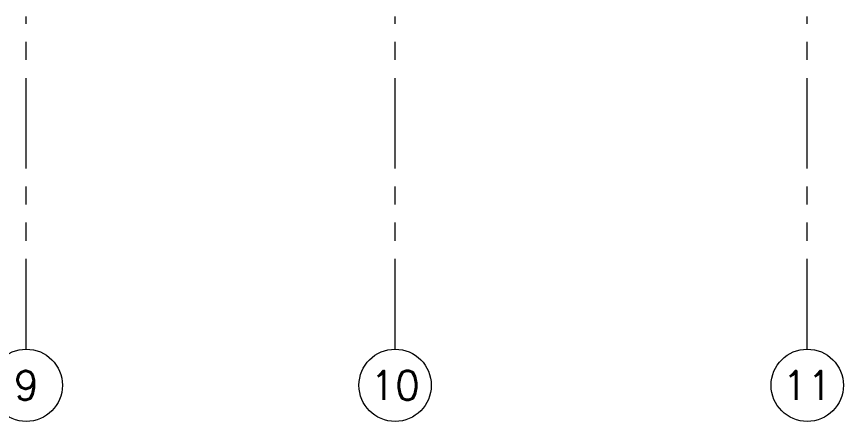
# Model space of a CAD drawing. Header units: millimetres. Extents: x -3 to 53, y -110 to 39.
# Drawn here: x 17.51 to 23.23, y -58.33 to -55.53 of the extents above; entities that cross this region are included whole.
import ezdxf
from ezdxf.enums import TextEntityAlignment as Align

# ---------------------------------------------------------------- set-up
doc = ezdxf.new("R2010")
doc.units = ezdxf.units.MM
doc.linetypes.add('PHANTOM', pattern=[63.5, 31.75, -6.35, 6.35, -6.35, 6.35, -6.35])
doc.linetypes.add('PHANTOM2', pattern=[1.25, 0.625, -0.125, 0.125, -0.125, 0.125, -0.125])
doc.layers.add('A-EJES', color=8, linetype='PHANTOM')
doc.styles.add('ROMANS', font='ROMANS.shx', dxfattribs={"oblique": 10})

# ---------------------------------------------------------------- blocks, each defined once
blk = doc.blocks.new('Ejes_Torre C')
at = {"layer": 'A-EJES', "color": 8, "linetype": 'PHANTOM2', "lineweight": 0}
for points in [[(17.575, -2.8), (17.575, -0.5)], [(20.125, -2.8), (20.125, -0.5)], [(22.975, -2.8), (22.975, -0.5)]]:
    blk.add_lwpolyline(points, dxfattribs=at)
at = {"layer": 'A-EJES', "color": 8, "linetype": 'Continuous', "lineweight": 0}
for centre in [(17.575, -3.05), (20.125, -3.05), (22.975, -3.05)]:
    blk.add_circle(centre, 0.25, dxfattribs=at)
at = {"layer": 'A-EJES', "color": 8, "linetype": 'Continuous', "lineweight": 0, "style": 'ROMANS'}
for s, p in [('9', (17.575, -3.05)), ('10', (20.125, -3.05)), ('11', (22.975, -3.05))]:
    blk.add_text(s, height=0.2, dxfattribs=at).set_placement(p, align=Align.MIDDLE_CENTER)
blk = doc.blocks.new('arq.')
at = {"layer": 'A-EJES', "color": 8, "lineweight": 0}
blk.add_blockref('Ejes_Torre C', (101.2127, -53.1391), dxfattribs=at)

msp = doc.modelspace()

# ---------------------------------------------------------------- block references
at = {"color": 7}
msp.add_blockref('arq.', (-101.2125, -1.8936), dxfattribs=at)

doc.saveas('drawing.dxf')
